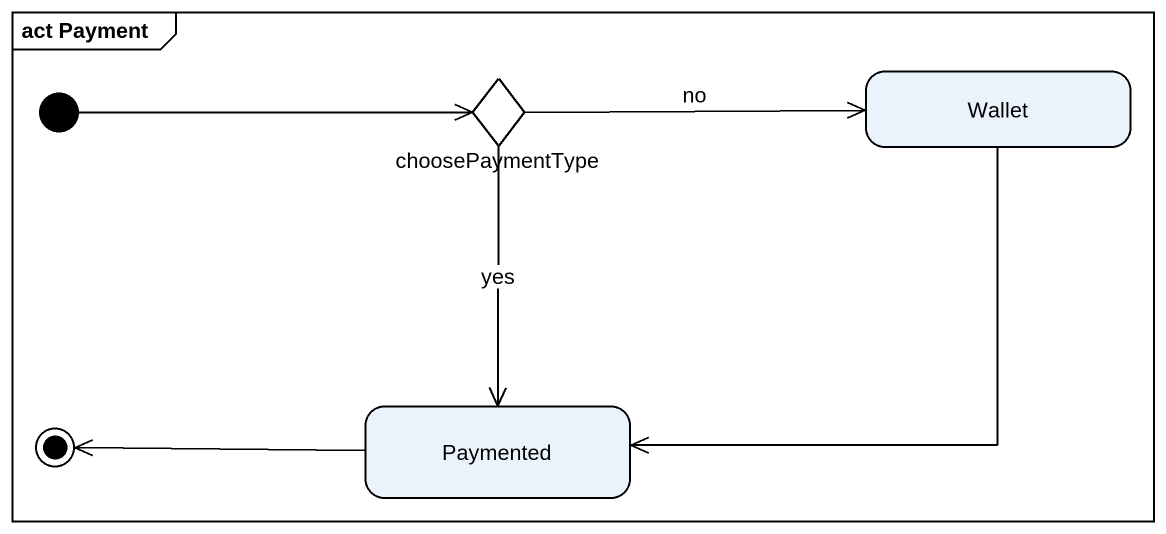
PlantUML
@startuml
mainframe act Payment
hide empty description
state choosePaymentType <<choice>>
state Wallet
state Paymented
[*] -right-> choosePaymentType
choosePaymentType -right-> Wallet : no
choosePaymentType --> Paymented : yes
Wallet --> Paymented
Paymented -left-> [*]
@enduml
